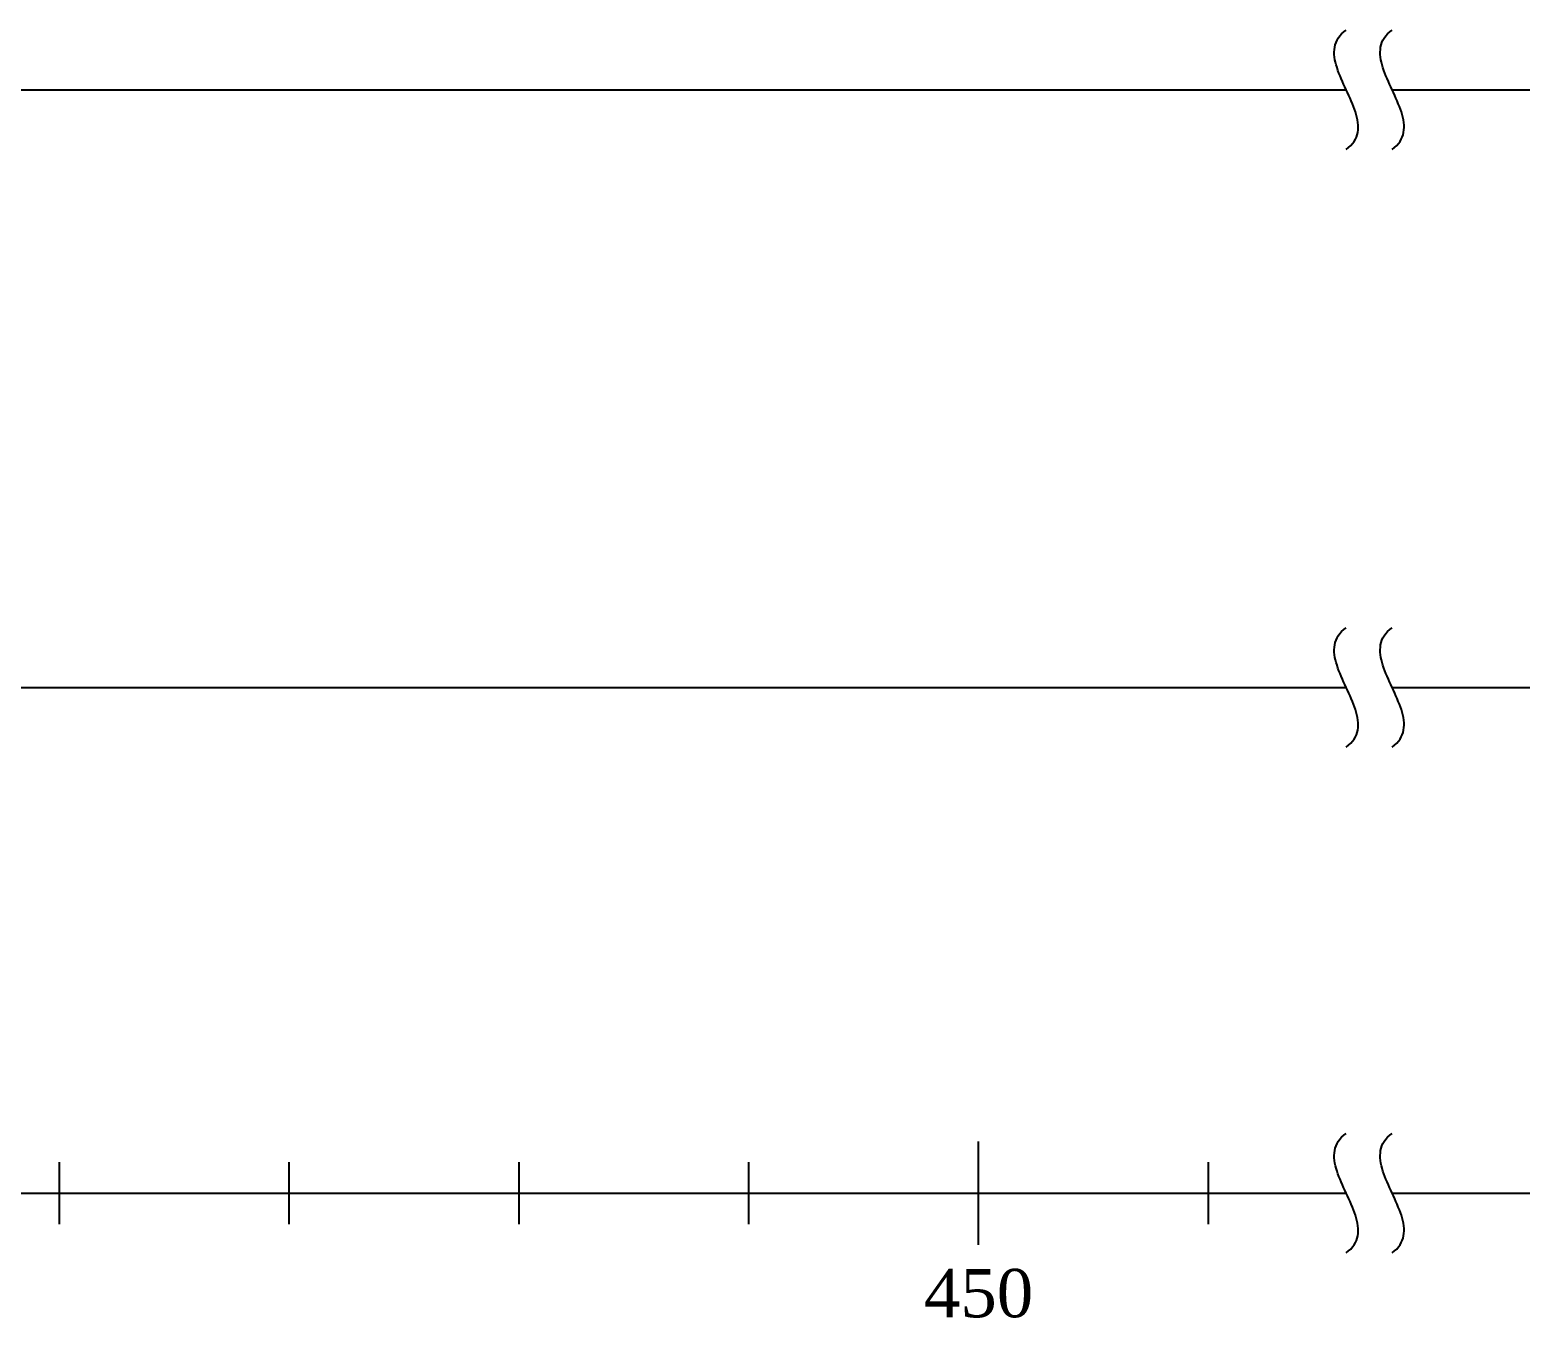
# Model space of a CAD drawing. Header units: metres. Extents: x 5 to 509, y -1 to 159.
# Drawn here: x 443.7 to 509, y 23.6 to 79.6 of the extents above; entities that cross this region are included whole.
import ezdxf
from ezdxf.enums import TextEntityAlignment as Align

# ---------------------------------------------------------------- set-up
doc = ezdxf.new("R2010")
doc.units = ezdxf.units.M
doc.linetypes.add('DASHED', pattern=[0.6, 0.35, -0.25])
for name, color, linetype in [('BASE', 8, 'Continuous'), ('TEXT', 7, 'Continuous'), ('WAVE', 7, 'Continuous')]:
    doc.layers.add(name, color=color, linetype=linetype)
doc.styles.add('TNR', font='Times New Roman.ttf')

msp = doc.modelspace()

# ---------------------------------------------------------------- linework, layer by layer
at = {"layer": 'BASE'}
for p, q in [((29, 77), (501, 77)), ((503, 77), (509, 77)), ((29, 51), (501, 51)), ((503, 51), (509, 51)), ((485, 26.75), (485, 31.25)), ((445, 27.65), (445, 30.35)), ((455, 27.65), (455, 30.35)), ((465, 27.65), (465, 30.35)), ((475, 27.65), (475, 30.35)), ((495, 27.65), (495, 30.35)), ((29, 29), (501, 29)), ((503, 29), (509, 29))]:
    msp.add_line(p, q, dxfattribs=at)
at = {"layer": 'WAVE'}
for points in [[(501, 74.4), (501.106, 74.483), (501.198, 74.569), (501.277, 74.658), (501.344, 74.751), (501.399, 74.846), (501.443, 74.943), (501.476, 75.044), (501.5, 75.146), (501.514, 75.251), (501.52, 75.358), (501.517, 75.467), (501.506, 75.578), (501.489, 75.691), (501.465, 75.805), (501.435, 75.92), (501.4, 76.037), (501.36, 76.155), (501.316, 76.274), (501.269, 76.394), (501.219, 76.514), (501.166, 76.635), (501.112, 76.756), (501.056, 76.878), (501, 77), (500.944, 77.122), (500.888, 77.244), (500.834, 77.365), (500.781, 77.486), (500.731, 77.606), (500.684, 77.726), (500.64, 77.845), (500.6, 77.963), (500.565, 78.08), (500.535, 78.195), (500.511, 78.309), (500.494, 78.422), (500.483, 78.533), (500.48, 78.642), (500.486, 78.749), (500.5, 78.854), (500.524, 78.956), (500.557, 79.057), (500.601, 79.154), (500.656, 79.249), (500.723, 79.342), (500.802, 79.431), (500.894, 79.517), (501, 79.6)], [(503, 74.4), (503.106, 74.483), (503.198, 74.569), (503.277, 74.658), (503.344, 74.751), (503.399, 74.846), (503.443, 74.943), (503.476, 75.044), (503.5, 75.146), (503.514, 75.251), (503.52, 75.358), (503.517, 75.467), (503.506, 75.578), (503.489, 75.691), (503.465, 75.805), (503.435, 75.92), (503.4, 76.037), (503.36, 76.155), (503.316, 76.274), (503.269, 76.394), (503.219, 76.514), (503.166, 76.635), (503.112, 76.756), (503.056, 76.878), (503, 77), (502.944, 77.122), (502.888, 77.244), (502.834, 77.365), (502.781, 77.486), (502.731, 77.606), (502.684, 77.726), (502.64, 77.845), (502.6, 77.963), (502.565, 78.08), (502.535, 78.195), (502.511, 78.309), (502.494, 78.422), (502.483, 78.533), (502.48, 78.642), (502.486, 78.749), (502.5, 78.854), (502.524, 78.956), (502.557, 79.057), (502.601, 79.154), (502.656, 79.249), (502.723, 79.342), (502.802, 79.431), (502.894, 79.517), (503, 79.6)], [(95, 77), (495, 77)], [(501, 48.4), (501.106, 48.483), (501.198, 48.569), (501.277, 48.658), (501.344, 48.751), (501.399, 48.846), (501.443, 48.943), (501.476, 49.044), (501.5, 49.146), (501.514, 49.251), (501.52, 49.358), (501.517, 49.467), (501.506, 49.578), (501.489, 49.691), (501.465, 49.805), (501.435, 49.92), (501.4, 50.037), (501.36, 50.155), (501.316, 50.274), (501.269, 50.394), (501.219, 50.514), (501.166, 50.635), (501.112, 50.756), (501.056, 50.878), (501, 51), (500.944, 51.122), (500.888, 51.244), (500.834, 51.365), (500.781, 51.486), (500.731, 51.606), (500.684, 51.726), (500.64, 51.845), (500.6, 51.963), (500.565, 52.08), (500.535, 52.195), (500.511, 52.309), (500.494, 52.422), (500.483, 52.533), (500.48, 52.642), (500.486, 52.749), (500.5, 52.854), (500.524, 52.956), (500.557, 53.057), (500.601, 53.154), (500.656, 53.249), (500.723, 53.342), (500.802, 53.431), (500.894, 53.517), (501, 53.6)], [(503, 48.4), (503.106, 48.483), (503.198, 48.569), (503.277, 48.658), (503.344, 48.751), (503.399, 48.846), (503.443, 48.943), (503.476, 49.044), (503.5, 49.146), (503.514, 49.251), (503.52, 49.358), (503.517, 49.467), (503.506, 49.578), (503.489, 49.691), (503.465, 49.805), (503.435, 49.92), (503.4, 50.037), (503.36, 50.155), (503.316, 50.274), (503.269, 50.394), (503.219, 50.514), (503.166, 50.635), (503.112, 50.756), (503.056, 50.878), (503, 51), (502.944, 51.122), (502.888, 51.244), (502.834, 51.365), (502.781, 51.486), (502.731, 51.606), (502.684, 51.726), (502.64, 51.845), (502.6, 51.963), (502.565, 52.08), (502.535, 52.195), (502.511, 52.309), (502.494, 52.422), (502.483, 52.533), (502.48, 52.642), (502.486, 52.749), (502.5, 52.854), (502.524, 52.956), (502.557, 53.057), (502.601, 53.154), (502.656, 53.249), (502.723, 53.342), (502.802, 53.431), (502.894, 53.517), (503, 53.6)], [(95, 51), (495, 51)], [(501, 26.4), (501.106, 26.483), (501.198, 26.569), (501.277, 26.658), (501.344, 26.751), (501.399, 26.846), (501.443, 26.943), (501.476, 27.044), (501.5, 27.146), (501.514, 27.251), (501.52, 27.358), (501.517, 27.467), (501.506, 27.578), (501.489, 27.691), (501.465, 27.805), (501.435, 27.92), (501.4, 28.037), (501.36, 28.155), (501.316, 28.274), (501.269, 28.394), (501.219, 28.514), (501.166, 28.635), (501.112, 28.756), (501.056, 28.878), (501, 29), (500.944, 29.122), (500.888, 29.244), (500.834, 29.365), (500.781, 29.486), (500.731, 29.606), (500.684, 29.726), (500.64, 29.845), (500.6, 29.963), (500.565, 30.08), (500.535, 30.195), (500.511, 30.309), (500.494, 30.422), (500.483, 30.533), (500.48, 30.642), (500.486, 30.749), (500.5, 30.854), (500.524, 30.956), (500.557, 31.057), (500.601, 31.154), (500.656, 31.249), (500.723, 31.342), (500.802, 31.431), (500.894, 31.517), (501, 31.6)], [(503, 26.4), (503.106, 26.483), (503.198, 26.569), (503.277, 26.658), (503.344, 26.751), (503.399, 26.846), (503.443, 26.943), (503.476, 27.044), (503.5, 27.146), (503.514, 27.251), (503.52, 27.358), (503.517, 27.467), (503.506, 27.578), (503.489, 27.691), (503.465, 27.805), (503.435, 27.92), (503.4, 28.037), (503.36, 28.155), (503.316, 28.274), (503.269, 28.394), (503.219, 28.514), (503.166, 28.635), (503.112, 28.756), (503.056, 28.878), (503, 29), (502.944, 29.122), (502.888, 29.244), (502.834, 29.365), (502.781, 29.486), (502.731, 29.606), (502.684, 29.726), (502.64, 29.845), (502.6, 29.963), (502.565, 30.08), (502.535, 30.195), (502.511, 30.309), (502.494, 30.422), (502.483, 30.533), (502.48, 30.642), (502.486, 30.749), (502.5, 30.854), (502.524, 30.956), (502.557, 31.057), (502.601, 31.154), (502.656, 31.249), (502.723, 31.342), (502.802, 31.431), (502.894, 31.517), (503, 31.6)]]:
    msp.add_lwpolyline(points, dxfattribs=at)
at = {"layer": 'WAVE', "linetype": 'DASHED'}
for points in [[(95, 77), (495, 77)], [(95, 51), (495, 51)]]:
    msp.add_lwpolyline(points, dxfattribs=at)

# ---------------------------------------------------------------- texts
at = {"layer": 'TEXT', "style": 'TNR'}
msp.add_text('450', height=2.1, dxfattribs=at).set_placement((485, 25.7), align=Align.TOP_CENTER)

doc.saveas('drawing.dxf')
